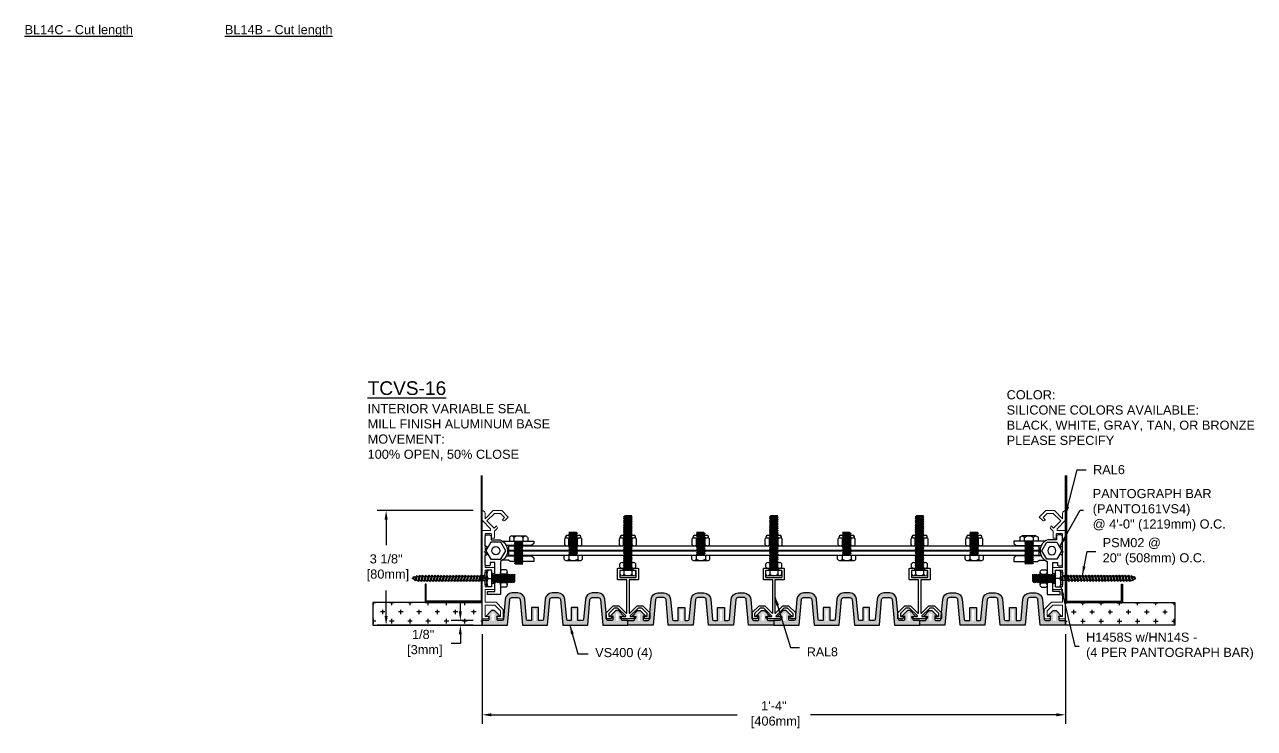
# Model space of a CAD drawing. Header units: inches. Extents: x 0 to 34.5, y -17 to 21.6.
# Drawn here: x 0.78 to 34.51, y -17.03 to 2.27 of the extents above; entities that cross this region are included whole.
import ezdxf

# ---------------------------------------------------------------- set-up
doc = ezdxf.new("R2010")
doc.units = ezdxf.units.IN
doc.header["$MEASUREMENT"] = 0
for name, color, linetype in [('Anchors', 4, 'Continuous'), ('Conditions', 1, 'Continuous'), ('Dimensions', 3, 'Continuous'), ('Fillers', 2, 'Continuous'), ('Metals', 7, 'Continuous'), ('Text', 2, 'Continuous')]:
    doc.layers.add(name, color=color, linetype=linetype)
doc.styles.add('Arial', font='arial.ttf')
doc.dimstyles.new('Arial', dxfattribs={"dimtxt": 0.25, "dimasz": 0.25, "dimexe": 0.25, "dimexo": 0.25, "dimgap": 0.25, "dimtad": 0, "dimtih": 1, "dimtoh": 1, "dimdec": 4, "dimzin": 0, "dimdsep": 46, "dimlunit": 4, "dimtxsty": 'Arial', "dimcen": 0.25, "dimadec": 0, "dimazin": 0, "dimtfac": 1, "dimtdec": 4, "dimtofl": 0, "dimtmove": 0, "dimatfit": 3, "dimfxl": 0, "dimfrac": 2, "dimtolj": 1, "dimtzin": 0, "dimarcsym": 0})

# ---------------------------------------------------------------- blocks, each defined once
blk = doc.blocks.new('*D0')
at = {"layer": 'Defpoints', "color": 0}
for p in [(13.334, -14.199), (29.334, -14.199), (29.334, -16.657)]:
    blk.add_point(p, dxfattribs=at)
at = {"layer": 'Dimensions', "color": 0, "lineweight": -2}
for p, q in [((13.334, -14.449), (13.334, -16.907)), ((29.334, -14.449), (29.334, -16.907)), ((13.584, -16.657), (20.331, -16.657)), ((29.084, -16.657), (22.337, -16.657))]:
    blk.add_line(p, q, dxfattribs=at)
at = {"layer": 'Dimensions', "color": 0}
for points in [[(13.584, -16.615), (13.584, -16.699), (13.334, -16.657)], [(29.084, -16.615), (29.084, -16.699), (29.334, -16.657)]]:
    blk.add_solid(points, dxfattribs=at)
at = {"layer": 'Dimensions', "color": 0, "insert": (21.334, -16.657), "char_height": 0.25, "attachment_point": 5, "style": 'Arial'}
blk.add_mtext('\\A1;1\'-4"\\P [406mm]', dxfattribs=at)
blk = doc.blocks.new('*D1')
at = {"layer": 'Defpoints', "color": 0}
for p in [(12.736, -14.074), (13.334, -14.074), (13.334, -14.199)]:
    blk.add_point(p, dxfattribs=at)
at = {"layer": 'Dimensions', "color": 0, "lineweight": -2}
for p, q in [((12.736, -13.824), (12.736, -13.574)), ((13.084, -14.074), (12.486, -14.074)), ((13.084, -14.199), (12.486, -14.199)), ((12.736, -14.449), (12.736, -14.699)), ((12.736, -14.699), (12.486, -14.699))]:
    blk.add_line(p, q, dxfattribs=at)
at = {"layer": 'Dimensions', "color": 0}
for points in [[(12.694, -13.824), (12.777, -13.824), (12.736, -14.074)], [(12.694, -14.449), (12.777, -14.449), (12.736, -14.199)]]:
    blk.add_solid(points, dxfattribs=at)
at = {"layer": 'Dimensions', "color": 0, "insert": (11.714, -14.699), "char_height": 0.25, "attachment_point": 5, "style": 'Arial'}
blk.add_mtext('\\A1;1/8"\\P [3mm]', dxfattribs=at)
blk = doc.blocks.new('*D2')
at = {"layer": 'Defpoints', "color": 0}
for p in [(10.701, -11.057), (13.334, -11.057), (13.334, -14.199)]:
    blk.add_point(p, dxfattribs=at)
at = {"layer": 'Dimensions', "color": 0, "lineweight": -2}
for p, q in [((13.084, -11.057), (10.451, -11.057)), ((10.701, -11.307), (10.701, -12.007)), ((10.701, -13.949), (10.701, -13.249)), ((13.084, -14.199), (10.451, -14.199))]:
    blk.add_line(p, q, dxfattribs=at)
at = {"layer": 'Dimensions', "color": 0}
for points in [[(10.659, -11.307), (10.743, -11.307), (10.701, -11.057)], [(10.659, -13.949), (10.743, -13.949), (10.701, -14.199)]]:
    blk.add_solid(points, dxfattribs=at)
at = {"layer": 'Dimensions', "color": 0, "insert": (10.701, -12.628), "char_height": 0.25, "attachment_point": 5, "style": 'Arial'}
blk.add_mtext('\\A1;3 1/8"\\P [80mm]', dxfattribs=at)
blk = doc.blocks.new('VS400')
h = blk.add_hatch(color=256)
h.paths.add_polyline_path([(3.106, 0), (3.791, 0), (3.854, 0.7, -0.388879), (3.916, 0.757), (4.084, 0.757, -0.388879), (4.146, 0.7), (4.209, 0), (4.894, 0), (4.957, 0.7, -0.388879), (5.018, 0.757), (5.182, 0.757, -0.388879), (5.244, 0.7), (5.306, 0), (6, 0), (6, 0.125), (5.849, 0.125, -0.414214), (5.818, 0.156), (5.818, 0.25), (5.898, 0.235), (5.74, 0.4), (5.665, 0.4), (5.508, 0.245), (5.588, 0.26), (5.588, 0.156, -0.414214), (5.557, 0.125), (5.449, 0.125, -0.388344), (5.418, 0.153), (5.368, 0.712, 0.388036), (5.182, 0.882), (5.018, 0.882, 0.388036), (4.832, 0.712), (4.782, 0.153, -0.388344), (4.751, 0.125), (4.623, 0.125), (4.623, 0.487), (4.439, 0.487), (4.439, 0.125), (4.351, 0.125, -0.388344), (4.321, 0.153), (4.271, 0.712, 0.388036), (4.084, 0.882), (3.916, 0.882, 0.388036), (3.729, 0.712), (3.679, 0.153, -0.388344), (3.648, 0.125), (3.541, 0.125), (3.541, 0.487), (3.357, 0.487), (3.357, 0.125), (3.249, 0.125, -0.388344), (3.218, 0.153), (3.168, 0.712, 0.388036), (2.982, 0.882), (2.818, 0.882, 0.388036), (2.632, 0.712), (2.582, 0.153, -0.388344), (2.551, 0.125), (2.443, 0.125, -0.414214), (2.412, 0.156), (2.412, 0.26), (2.492, 0.245), (2.335, 0.4), (2.26, 0.4), (2.102, 0.235), (2.182, 0.25), (2.182, 0.156, -0.414214), (2.151, 0.125), (2, 0.125), (2, 0), (2.694, 0), (2.756, 0.7, -0.388879), (2.818, 0.757), (2.982, 0.757, -0.388879), (3.043, 0.7)])
h.paths.add_polyline_path([(3.479, 0.125), (3.419, 0.125), (3.419, 0.425), (3.479, 0.425)], flags=17)
h.paths.add_polyline_path([(4.501, 0.125), (4.501, 0.425), (4.561, 0.425), (4.561, 0.125)], flags=17)
h.paths.add_polyline_path([(2.332, 0.125), (2.262, 0.125), (2.262, 0.325), (2.332, 0.325)], flags=17)
h.paths.add_polyline_path([(5.668, 0.125), (5.668, 0.325), (5.738, 0.325), (5.738, 0.125)], flags=17)
blk.add_lwpolyline([(4.751, 0.125), (4.623, 0.125), (4.623, 0.487), (4.439, 0.487), (4.439, 0.125), (4.351, 0.125, -0.388344), (4.321, 0.153), (4.271, 0.711, 0.388652), (4.084, 0.882), (3.916, 0.882, 0.388652), (3.729, 0.711), (3.679, 0.153, -0.388344), (3.648, 0.125), (3.541, 0.125), (3.541, 0.487), (3.357, 0.487), (3.357, 0.125), (3.249, 0.125, -0.388344), (3.218, 0.153), (3.168, 0.711, 0.388652), (2.982, 0.882), (2.818, 0.882, 0.388652), (2.632, 0.711), (2.582, 0.153, -0.388344), (2.551, 0.125), (2.443, 0.125, -0.414214), (2.412, 0.156), (2.412, 0.26), (2.492, 0.245), (2.335, 0.4), (2.26, 0.4), (2.102, 0.235), (2.182, 0.25), (2.182, 0.156, -0.414214), (2.151, 0.125), (2, 0.125), (2, 0), (2.694, 0), (2.756, 0.7, -0.388879), (2.818, 0.757), (2.982, 0.757, -0.388879), (3.043, 0.7), (3.106, 0), (3.791, 0), (3.854, 0.7, -0.388879), (3.916, 0.757), (4.084, 0.757, -0.388879), (4.146, 0.7), (4.209, 0), (4.894, 0), (4.957, 0.7, -0.388879), (5.018, 0.757), (5.182, 0.757, -0.388879), (5.244, 0.7), (5.306, 0), (6, 0), (6, 0.125), (5.849, 0.125, -0.414214), (5.818, 0.156), (5.818, 0.25), (5.898, 0.235), (5.74, 0.4), (5.665, 0.4), (5.508, 0.245), (5.588, 0.26), (5.588, 0.156, -0.414214), (5.557, 0.125), (5.449, 0.125, -0.388344), (5.418, 0.153), (5.368, 0.711, 0.388652), (5.182, 0.882), (5.018, 0.882, 0.388652), (4.832, 0.711), (4.782, 0.153, -0.388344)], format="xyb", close=True)
blk = doc.blocks.new('ral8')
blk.add_lwpolyline([(0.635, 1.075, 0.414214), (0.625, 1.065), (0.625, 0.169, 0.664105), (0.642, 0.162), (0.846, 0.361, -0.195981), (0.853, 0.364), (0.993, 0.364, -0.198237), (1, 0.361), (1.187, 0.175, -0.199587), (1.19, 0.168), (1.19, 0.01, -0.414214), (1.18, 0), (1.074, 0, -0.339454), (1.045, 0.023), (1.036, 0.053, -0.493145), (1.046, 0.066), (1.114, 0.066, 0.414214), (1.124, 0.076), (1.124, 0.14, 0.199587), (1.121, 0.147), (0.973, 0.295, 0.198237), (0.966, 0.298), (0.88, 0.298, 0.195981), (0.873, 0.295), (0.656, 0.083, 0.672268), (0.663, 0.066), (0.802, 0.066, -0.493145), (0.812, 0.053), (0.803, 0.023, -0.339454), (0.774, 0), (0.416, 0, -0.339454), (0.387, 0.023), (0.378, 0.053, -0.493145), (0.388, 0.066), (0.527, 0.066, 0.672268), (0.534, 0.083), (0.317, 0.295, 0.195981), (0.31, 0.298), (0.224, 0.298, 0.198237), (0.217, 0.295), (0.069, 0.147, 0.199587), (0.066, 0.14), (0.066, 0.076, 0.414214), (0.076, 0.066), (0.144, 0.066, -0.493145), (0.154, 0.053), (0.145, 0.023, -0.339454), (0.116, 0), (0.01, 0, -0.414214), (0, 0.01), (0, 0.168, -0.199587), (0.003, 0.175), (0.19, 0.361, -0.198237), (0.197, 0.364), (0.337, 0.364, -0.195981), (0.344, 0.361), (0.548, 0.162, 0.664105), (0.565, 0.169), (0.565, 1.065, 0.414214), (0.555, 1.075), (0.318, 1.075, -0.414214), (0.308, 1.085), (0.308, 1.379, -0.414214), (0.318, 1.389), (0.445, 1.389, -0.414214), (0.455, 1.379), (0.455, 1.339, -0.414214), (0.445, 1.329), (0.38, 1.329, 0.414214), (0.37, 1.319), (0.37, 1.149, 0.414214), (0.38, 1.139), (0.81, 1.139, 0.414214), (0.82, 1.149), (0.82, 1.319, 0.414214), (0.81, 1.329), (0.745, 1.329, -0.414214), (0.735, 1.339), (0.735, 1.379, -0.414214), (0.745, 1.389), (0.872, 1.389, -0.414214), (0.882, 1.379), (0.882, 1.085, -0.414214), (0.872, 1.075)], format="xyb", close=True)
blk = doc.blocks.new('H14112')
for p, q in [((-0.217, 0.104), (-0.217, 0)), ((-0.155, 0.144), (0.155, 0.144)), ((-0.119, 0), (-0.085, -0.02)), ((-0.109, 0), (-0.109, 0.104)), ((-0.085, -0.02), (0.048, 0)), ((0.094, 0), (0.085, -0.005)), ((0.109, 0), (0.109, 0.104)), ((0.217, 0.104), (0.217, 0)), ((-0.217, 0), (0.217, 0)), ((-0.119, -0.05), (0.119, -0.025)), ((-0.119, -0.05), (-0.085, -0.03)), ((-0.119, -0.05), (-0.085, -0.07)), ((-0.119, -0.1), (0.119, -0.075)), ((-0.119, -0.1), (-0.085, -0.08)), ((-0.119, -0.1), (-0.085, -0.12)), ((-0.119, -0.15), (0.119, -0.125)), ((-0.119, -0.15), (-0.085, -0.13)), ((-0.119, -0.15), (-0.085, -0.17)), ((-0.119, -0.2), (0.119, -0.175)), ((-0.119, -0.2), (-0.085, -0.18)), ((-0.119, -0.2), (-0.085, -0.22)), ((-0.119, -0.25), (0.119, -0.225)), ((-0.119, -0.25), (-0.085, -0.23)), ((-0.119, -0.25), (-0.085, -0.27)), ((-0.119, -0.3), (0.119, -0.275)), ((-0.119, -0.3), (-0.085, -0.28)), ((-0.119, -0.3), (-0.085, -0.32)), ((-0.119, -0.35), (0.119, -0.325)), ((-0.119, -0.35), (-0.085, -0.33)), ((-0.085, -0.03), (0.085, -0.005)), ((-0.085, -0.02), (-0.085, -0.03)), ((-0.085, -0.07), (0.085, -0.045)), ((-0.085, -0.08), (0.085, -0.055)), ((-0.085, -0.07), (-0.085, -0.08)), ((-0.085, -0.12), (0.085, -0.095)), ((-0.085, -0.13), (0.085, -0.105)), ((-0.085, -0.12), (-0.085, -0.13)), ((-0.085, -0.17), (0.085, -0.145)), ((-0.085, -0.18), (0.085, -0.155)), ((-0.085, -0.17), (-0.085, -0.18)), ((-0.085, -0.22), (0.085, -0.195)), ((-0.085, -0.23), (0.085, -0.205)), ((-0.085, -0.22), (-0.085, -0.23)), ((-0.085, -0.27), (0.085, -0.245)), ((-0.085, -0.28), (0.085, -0.255)), ((-0.085, -0.27), (-0.085, -0.28)), ((-0.085, -0.32), (0.085, -0.295)), ((-0.085, -0.33), (0.085, -0.305)), ((-0.085, -0.32), (-0.085, -0.33)), ((0.119, -0.025), (0.085, -0.005)), ((0.119, -0.025), (0.085, -0.045)), ((0.085, -0.045), (0.085, -0.055)), ((0.119, -0.075), (0.085, -0.055)), ((0.119, -0.075), (0.085, -0.095)), ((0.085, -0.095), (0.085, -0.105)), ((0.119, -0.125), (0.085, -0.105)), ((0.119, -0.125), (0.085, -0.145)), ((0.085, -0.145), (0.085, -0.155)), ((0.119, -0.175), (0.085, -0.155)), ((0.119, -0.175), (0.085, -0.195)), ((0.085, -0.195), (0.085, -0.205)), ((0.119, -0.225), (0.085, -0.205)), ((0.119, -0.225), (0.085, -0.245)), ((0.085, -0.245), (0.085, -0.255)), ((0.119, -0.275), (0.085, -0.255)), ((0.119, -0.275), (0.085, -0.295)), ((0.085, -0.295), (0.085, -0.305)), ((0.119, -0.325), (0.085, -0.305)), ((0.119, -0.325), (0.085, -0.345)), ((-0.119, -0.35), (-0.085, -0.37)), ((-0.119, -0.4), (0.119, -0.375)), ((-0.119, -0.4), (-0.085, -0.38)), ((-0.119, -0.4), (-0.085, -0.42)), ((-0.119, -0.45), (0.119, -0.425)), ((-0.119, -0.45), (-0.085, -0.43)), ((-0.119, -0.45), (-0.085, -0.47)), ((-0.119, -0.5), (0.119, -0.475)), ((-0.119, -0.5), (-0.085, -0.48)), ((-0.119, -0.5), (-0.085, -0.52)), ((-0.119, -0.55), (0.119, -0.525)), ((-0.119, -0.55), (-0.085, -0.53)), ((-0.119, -0.55), (-0.085, -0.57)), ((-0.119, -0.6), (0.119, -0.575)), ((-0.119, -0.6), (-0.085, -0.58)), ((-0.119, -0.6), (-0.085, -0.62)), ((-0.119, -0.65), (0.119, -0.625)), ((-0.119, -0.65), (-0.085, -0.63)), ((-0.119, -0.65), (-0.085, -0.67)), ((-0.085, -0.37), (0.085, -0.345)), ((-0.085, -0.38), (0.085, -0.355)), ((-0.085, -0.37), (-0.085, -0.38)), ((-0.085, -0.42), (0.085, -0.395)), ((-0.085, -0.43), (0.085, -0.405)), ((-0.085, -0.42), (-0.085, -0.43)), ((-0.085, -0.47), (0.085, -0.445)), ((-0.085, -0.48), (0.085, -0.455)), ((-0.085, -0.47), (-0.085, -0.48)), ((-0.085, -0.52), (0.085, -0.495)), ((-0.085, -0.53), (0.085, -0.505)), ((-0.085, -0.52), (-0.085, -0.53)), ((-0.085, -0.57), (0.085, -0.545)), ((-0.085, -0.58), (0.085, -0.555)), ((-0.085, -0.57), (-0.085, -0.58)), ((-0.085, -0.62), (0.085, -0.595)), ((-0.085, -0.63), (0.085, -0.605)), ((-0.085, -0.62), (-0.085, -0.63)), ((-0.085, -0.67), (0.085, -0.645)), ((-0.085, -0.68), (0.085, -0.655)), ((-0.085, -0.67), (-0.085, -0.68)), ((0.085, -0.345), (0.085, -0.355)), ((0.119, -0.375), (0.085, -0.355)), ((0.119, -0.375), (0.085, -0.395)), ((0.085, -0.395), (0.085, -0.405)), ((0.119, -0.425), (0.085, -0.405)), ((0.119, -0.425), (0.085, -0.445)), ((0.085, -0.445), (0.085, -0.455)), ((0.119, -0.475), (0.085, -0.455)), ((0.119, -0.475), (0.085, -0.495)), ((0.085, -0.495), (0.085, -0.505)), ((0.119, -0.525), (0.085, -0.505)), ((0.119, -0.525), (0.085, -0.545)), ((0.085, -0.545), (0.085, -0.555)), ((0.119, -0.575), (0.085, -0.555)), ((0.119, -0.575), (0.085, -0.595)), ((0.085, -0.595), (0.085, -0.605)), ((0.119, -0.625), (0.085, -0.605)), ((0.119, -0.625), (0.085, -0.645)), ((0.085, -0.645), (0.085, -0.655)), ((0.119, -0.675), (0.085, -0.655)), ((-0.119, -0.7), (0.119, -0.675)), ((-0.119, -0.7), (-0.085, -0.68)), ((-0.119, -0.7), (-0.085, -0.72)), ((-0.119, -0.75), (0.119, -0.725)), ((-0.119, -0.75), (-0.085, -0.73)), ((-0.119, -0.75), (-0.085, -0.77)), ((-0.119, -0.8), (0.119, -0.775)), ((-0.119, -0.8), (-0.085, -0.78)), ((-0.119, -0.8), (-0.085, -0.82)), ((-0.119, -0.85), (0.119, -0.825)), ((-0.119, -0.85), (-0.085, -0.83)), ((-0.119, -0.85), (-0.085, -0.87)), ((-0.119, -0.9), (0.119, -0.875)), ((-0.119, -0.9), (-0.085, -0.88)), ((-0.119, -0.9), (-0.085, -0.92)), ((-0.119, -0.95), (0.119, -0.925)), ((-0.119, -0.95), (-0.085, -0.93)), ((-0.119, -0.95), (-0.085, -0.97)), ((-0.119, -1), (0.119, -0.975)), ((-0.119, -1), (-0.085, -0.98)), ((-0.119, -1), (-0.085, -1.02)), ((-0.085, -0.72), (0.085, -0.695)), ((-0.085, -0.73), (0.085, -0.705)), ((-0.085, -0.72), (-0.085, -0.73)), ((-0.085, -0.77), (0.085, -0.745)), ((-0.085, -0.78), (0.085, -0.755)), ((-0.085, -0.77), (-0.085, -0.78)), ((-0.085, -0.82), (0.085, -0.795)), ((-0.085, -0.83), (0.085, -0.805)), ((-0.085, -0.82), (-0.085, -0.83)), ((-0.085, -0.87), (0.085, -0.845)), ((-0.085, -0.88), (0.085, -0.855)), ((-0.085, -0.87), (-0.085, -0.88)), ((-0.085, -0.92), (0.085, -0.895)), ((-0.085, -0.93), (0.085, -0.905)), ((-0.085, -0.92), (-0.085, -0.93)), ((-0.085, -0.97), (0.085, -0.945)), ((-0.085, -0.98), (0.085, -0.955)), ((-0.085, -0.97), (-0.085, -0.98)), ((-0.085, -1.02), (0.085, -0.995)), ((-0.085, -1.03), (0.085, -1.005)), ((0.119, -0.675), (0.085, -0.695)), ((0.085, -0.695), (0.085, -0.705)), ((0.119, -0.725), (0.085, -0.705)), ((0.119, -0.725), (0.085, -0.745)), ((0.085, -0.745), (0.085, -0.755)), ((0.119, -0.775), (0.085, -0.755)), ((0.119, -0.775), (0.085, -0.795)), ((0.085, -0.795), (0.085, -0.805)), ((0.119, -0.825), (0.085, -0.805)), ((0.119, -0.825), (0.085, -0.845)), ((0.085, -0.845), (0.085, -0.855)), ((0.119, -0.875), (0.085, -0.855)), ((0.119, -0.875), (0.085, -0.895)), ((0.085, -0.895), (0.085, -0.905)), ((0.119, -0.925), (0.085, -0.905)), ((0.119, -0.925), (0.085, -0.945)), ((0.085, -0.945), (0.085, -0.955)), ((0.119, -0.975), (0.085, -0.955)), ((0.119, -0.975), (0.085, -0.995)), ((0.085, -0.995), (0.085, -1.005)), ((0.119, -1.025), (0.085, -1.005)), ((-0.119, -1.05), (0.119, -1.025)), ((-0.119, -1.05), (-0.085, -1.03)), ((-0.119, -1.05), (-0.085, -1.07)), ((-0.119, -1.1), (0.119, -1.075)), ((-0.119, -1.1), (-0.085, -1.08)), ((-0.119, -1.1), (-0.085, -1.12)), ((-0.119, -1.15), (0.119, -1.125)), ((-0.119, -1.15), (-0.085, -1.13)), ((-0.119, -1.15), (-0.085, -1.17)), ((-0.119, -1.2), (0.119, -1.175)), ((-0.119, -1.2), (-0.085, -1.18)), ((-0.119, -1.2), (-0.085, -1.22)), ((-0.119, -1.25), (0.119, -1.225)), ((-0.119, -1.25), (-0.085, -1.23)), ((-0.119, -1.25), (-0.085, -1.27)), ((-0.119, -1.3), (0.119, -1.275)), ((-0.119, -1.3), (-0.085, -1.28)), ((-0.119, -1.3), (-0.085, -1.32)), ((-0.119, -1.35), (0.119, -1.325)), ((-0.119, -1.35), (-0.085, -1.33)), ((-0.085, -1.02), (-0.085, -1.03)), ((-0.085, -1.07), (0.085, -1.045)), ((-0.085, -1.08), (0.085, -1.055)), ((-0.085, -1.07), (-0.085, -1.08)), ((-0.085, -1.12), (0.085, -1.095)), ((-0.085, -1.13), (0.085, -1.105)), ((-0.085, -1.12), (-0.085, -1.13)), ((-0.085, -1.17), (0.085, -1.145)), ((-0.085, -1.18), (0.085, -1.155)), ((-0.085, -1.17), (-0.085, -1.18)), ((-0.085, -1.22), (0.085, -1.195)), ((-0.085, -1.23), (0.085, -1.205)), ((-0.085, -1.22), (-0.085, -1.23)), ((-0.085, -1.27), (0.085, -1.245)), ((-0.085, -1.28), (0.085, -1.255)), ((-0.085, -1.27), (-0.085, -1.28)), ((-0.085, -1.32), (0.085, -1.295)), ((-0.085, -1.33), (0.085, -1.305)), ((-0.085, -1.32), (-0.085, -1.33)), ((-0.085, -1.37), (0.085, -1.345)), ((0.119, -1.025), (0.085, -1.045)), ((0.085, -1.045), (0.085, -1.055)), ((0.119, -1.075), (0.085, -1.055)), ((0.119, -1.075), (0.085, -1.095)), ((0.085, -1.095), (0.085, -1.105)), ((0.119, -1.125), (0.085, -1.105)), ((0.119, -1.125), (0.085, -1.145)), ((0.085, -1.145), (0.085, -1.155)), ((0.119, -1.175), (0.085, -1.155)), ((0.119, -1.175), (0.085, -1.195)), ((0.085, -1.195), (0.085, -1.205)), ((0.119, -1.225), (0.085, -1.205)), ((0.119, -1.225), (0.085, -1.245)), ((0.085, -1.245), (0.085, -1.255)), ((0.119, -1.275), (0.085, -1.255)), ((0.119, -1.275), (0.085, -1.295)), ((0.085, -1.295), (0.085, -1.305)), ((0.119, -1.325), (0.085, -1.305)), ((0.119, -1.325), (0.085, -1.345)), ((0.085, -1.345), (0.085, -1.355)), ((-0.119, -1.35), (-0.085, -1.37)), ((-0.119, -1.4), (0.119, -1.375)), ((-0.119, -1.4), (-0.085, -1.38)), ((-0.119, -1.4), (-0.085, -1.42)), ((-0.119, -1.45), (0.119, -1.425)), ((-0.119, -1.45), (-0.085, -1.43)), ((-0.119, -1.45), (-0.085, -1.47)), ((-0.11, -1.5), (0.119, -1.475)), ((-0.11, -1.5), (-0.085, -1.48)), ((-0.11, -1.5), (0.048, -1.5)), ((-0.085, -1.38), (0.085, -1.355)), ((-0.085, -1.37), (-0.085, -1.38)), ((-0.085, -1.42), (0.085, -1.395)), ((-0.085, -1.43), (0.085, -1.405)), ((-0.085, -1.42), (-0.085, -1.43)), ((-0.085, -1.47), (0.085, -1.445)), ((-0.085, -1.48), (0.085, -1.455)), ((-0.085, -1.47), (-0.085, -1.48)), ((0.048, -1.5), (0.085, -1.495)), ((0.119, -1.375), (0.085, -1.355)), ((0.119, -1.375), (0.085, -1.395)), ((0.085, -1.395), (0.085, -1.405)), ((0.119, -1.425), (0.085, -1.405)), ((0.119, -1.425), (0.085, -1.445)), ((0.085, -1.445), (0.085, -1.455)), ((0.119, -1.475), (0.085, -1.455)), ((0.119, -1.475), (0.085, -1.495))]:
    blk.add_line(p, q)
for centre, radius, start, end in [((-0.163, 0.087), 0.057, 17.3212, 162.6788), ((0, -0.024), 0.168, 49.6113, 130.3887), ((0.163, 0.087), 0.057, 17.3212, 162.6788)]:
    blk.add_arc(centre, radius, start, end)
blk = doc.blocks.new('HLN14S')
for p, q in [((-0.234, 0.03), (-0.234, 0.192)), ((-0.21, 0.213), (-0.21, 0.25)), ((-0.176, 0.222), (0.176, 0.222)), ((-0.176, 0), (0.176, 0)), ((-0.168, 0.292), (0.168, 0.292)), ((-0.117, 0.03), (-0.117, 0.192)), ((0.117, 0.03), (0.117, 0.192)), ((0.21, 0.213), (0.21, 0.25)), ((0.234, 0.03), (0.234, 0.192))]:
    blk.add_line(p, q)
for centre, radius, start, end in [((-0.176, 0.149), 0.0723, 35.7751, 144.2249), ((-0.176, 0.072), 0.0723, 215.7751, 324.2249), ((-0.168, 0.25), 0.0418, 90, 180), ((0, -0.022), 0.244, 61.2813, 118.7187), ((0, 0.244), 0.244, 241.2813, 298.7187), ((0.176, 0.149), 0.0723, 35.7751, 144.2249), ((0.176, 0.072), 0.0723, 215.7751, 324.2249), ((0.168, 0.25), 0.0418, 0, 90)]:
    blk.add_arc(centre, radius, start, end)
blk = doc.blocks.new('HJN14')
for p, q in [((-0.155, 0), (0.155, 0)), ((-0.218, -0.124), (-0.218, -0.032)), ((-0.155, -0.156), (0.155, -0.156)), ((-0.093, -0.124), (-0.093, -0.032)), ((0.093, -0.124), (0.093, -0.032)), ((0.218, -0.124), (0.218, -0.032))]:
    blk.add_line(p, q)
for centre, radius, start, end in [((-0.155, -0.077), 0.077, 35.7751, 144.2249), ((0, -0.15), 0.15, 51.8343, 128.1657), ((0.155, -0.077), 0.077, 35.7751, 144.2249), ((-0.155, -0.079), 0.077, 215.7751, 324.2249), ((0, -0.007), 0.15, 231.8343, 308.1657), ((0.155, -0.079), 0.077, 215.7751, 324.2249)]:
    blk.add_arc(centre, radius, start, end)
blk = doc.blocks.new('H1458S')
for p, q in [((-0.25, 0.104), (-0.25, 0)), ((-0.25, 0), (0.25, 0)), ((-0.188, 0.144), (0.187, 0.144)), ((-0.125, 0), (-0.125, 0.104)), ((-0.119, 0), (-0.085, -0.02)), ((-0.085, -0.02), (0.048, 0)), ((0.125, 0), (0.125, 0.104)), ((0.25, 0.104), (0.25, 0)), ((-0.119, -0.05), (0.119, -0.025)), ((-0.119, -0.05), (-0.085, -0.03)), ((-0.119, -0.05), (-0.085, -0.07)), ((-0.119, -0.1), (0.119, -0.075)), ((-0.119, -0.1), (-0.085, -0.08)), ((-0.119, -0.1), (-0.085, -0.12)), ((-0.119, -0.15), (0.119, -0.125)), ((-0.119, -0.15), (-0.085, -0.13)), ((-0.119, -0.15), (-0.085, -0.17)), ((-0.119, -0.2), (0.119, -0.175)), ((-0.119, -0.2), (-0.085, -0.18)), ((-0.119, -0.2), (-0.085, -0.22)), ((-0.119, -0.25), (0.119, -0.225)), ((-0.119, -0.25), (-0.085, -0.23)), ((-0.119, -0.25), (-0.085, -0.27)), ((-0.119, -0.3), (0.119, -0.275)), ((-0.119, -0.3), (-0.085, -0.28)), ((-0.119, -0.3), (-0.085, -0.32)), ((-0.119, -0.35), (0.119, -0.325)), ((-0.119, -0.35), (-0.085, -0.33)), ((-0.085, -0.03), (0.085, -0.005)), ((-0.085, -0.02), (-0.085, -0.03)), ((-0.085, -0.07), (0.085, -0.045)), ((-0.085, -0.08), (0.085, -0.055)), ((-0.085, -0.07), (-0.085, -0.08)), ((-0.085, -0.12), (0.085, -0.095)), ((-0.085, -0.13), (0.085, -0.105)), ((-0.085, -0.12), (-0.085, -0.13)), ((-0.085, -0.17), (0.085, -0.145)), ((-0.085, -0.18), (0.085, -0.155)), ((-0.085, -0.17), (-0.085, -0.18)), ((-0.085, -0.22), (0.085, -0.195)), ((-0.085, -0.23), (0.085, -0.205)), ((-0.085, -0.22), (-0.085, -0.23)), ((-0.085, -0.27), (0.085, -0.245)), ((-0.085, -0.28), (0.085, -0.255)), ((-0.085, -0.27), (-0.085, -0.28)), ((-0.085, -0.32), (0.085, -0.295)), ((-0.085, -0.33), (0.085, -0.305)), ((-0.085, -0.32), (-0.085, -0.33)), ((0.094, 0), (0.085, -0.005)), ((0.119, -0.025), (0.085, -0.005)), ((0.119, -0.025), (0.085, -0.045)), ((0.085, -0.045), (0.085, -0.055)), ((0.119, -0.075), (0.085, -0.055)), ((0.119, -0.075), (0.085, -0.095)), ((0.085, -0.095), (0.085, -0.105)), ((0.119, -0.125), (0.085, -0.105)), ((0.119, -0.125), (0.085, -0.145)), ((0.085, -0.145), (0.085, -0.155)), ((0.119, -0.175), (0.085, -0.155)), ((0.119, -0.175), (0.085, -0.195)), ((0.085, -0.195), (0.085, -0.205)), ((0.119, -0.225), (0.085, -0.205)), ((0.119, -0.225), (0.085, -0.245)), ((0.085, -0.245), (0.085, -0.255)), ((0.119, -0.275), (0.085, -0.255)), ((0.119, -0.275), (0.085, -0.295)), ((0.085, -0.295), (0.085, -0.305)), ((0.119, -0.325), (0.085, -0.305)), ((0.119, -0.325), (0.085, -0.345)), ((-0.119, -0.35), (-0.085, -0.37)), ((-0.119, -0.4), (0.119, -0.375)), ((-0.119, -0.4), (-0.085, -0.38)), ((-0.119, -0.4), (-0.085, -0.42)), ((-0.119, -0.45), (0.119, -0.425)), ((-0.119, -0.45), (-0.085, -0.43)), ((-0.119, -0.45), (-0.085, -0.47)), ((-0.119, -0.5), (0.119, -0.475)), ((-0.119, -0.5), (-0.085, -0.48)), ((-0.119, -0.5), (-0.085, -0.52)), ((-0.119, -0.55), (0.119, -0.525)), ((-0.119, -0.55), (-0.085, -0.53)), ((-0.119, -0.55), (-0.085, -0.57)), ((-0.119, -0.6), (0.119, -0.575)), ((-0.119, -0.6), (-0.085, -0.58)), ((-0.119, -0.6), (-0.085, -0.62)), ((-0.085, -0.37), (0.085, -0.345)), ((-0.085, -0.38), (0.085, -0.355)), ((-0.085, -0.37), (-0.085, -0.38)), ((-0.085, -0.42), (0.085, -0.395)), ((-0.085, -0.43), (0.085, -0.405)), ((-0.085, -0.42), (-0.085, -0.43)), ((-0.085, -0.47), (0.085, -0.445)), ((-0.085, -0.48), (0.085, -0.455)), ((-0.085, -0.47), (-0.085, -0.48)), ((-0.085, -0.52), (0.085, -0.495)), ((-0.085, -0.53), (0.085, -0.505)), ((-0.085, -0.52), (-0.085, -0.53)), ((-0.085, -0.57), (0.085, -0.545)), ((-0.085, -0.58), (0.085, -0.555)), ((-0.085, -0.57), (-0.085, -0.58)), ((-0.085, -0.62), (0.085, -0.595)), ((-0.085, -0.62), (-0.085, -0.625)), ((-0.085, -0.625), (0.119, -0.625)), ((-0.048, -0.625), (0.085, -0.605)), ((0.085, -0.345), (0.085, -0.355)), ((0.119, -0.375), (0.085, -0.355)), ((0.119, -0.375), (0.085, -0.395)), ((0.085, -0.395), (0.085, -0.405)), ((0.119, -0.425), (0.085, -0.405)), ((0.119, -0.425), (0.085, -0.445)), ((0.085, -0.445), (0.085, -0.455)), ((0.119, -0.475), (0.085, -0.455)), ((0.119, -0.475), (0.085, -0.495)), ((0.085, -0.495), (0.085, -0.505)), ((0.119, -0.525), (0.085, -0.505)), ((0.119, -0.525), (0.085, -0.545)), ((0.085, -0.545), (0.085, -0.555)), ((0.119, -0.575), (0.085, -0.555)), ((0.119, -0.575), (0.085, -0.595)), ((0.085, -0.595), (0.085, -0.605)), ((0.119, -0.625), (0.085, -0.605))]:
    blk.add_line(p, q)
for centre, radius, start, end in [((-0.188, 0.075), 0.0688, 24.7615, 155.2385), ((0, -0.071), 0.215, 54.5107, 125.4893), ((0.187, 0.075), 0.0688, 24.7615, 155.2385)]:
    blk.add_arc(centre, radius, start, end)
blk = doc.blocks.new('HN14S')
for p, q in [((-0.176, 0), (0.176, 0)), ((-0.234, -0.161), (-0.234, -0.03)), ((-0.176, -0.191), (0.176, -0.191)), ((-0.117, -0.161), (-0.117, -0.03)), ((0.117, -0.161), (0.117, -0.03)), ((0.235, -0.161), (0.235, -0.03))]:
    blk.add_line(p, q)
for centre, radius, start, end in [((-0.176, -0.072), 0.0723, 35.7751, 144.2249), ((0, -0.244), 0.244, 61.2813, 118.7187), ((0.176, -0.072), 0.0723, 35.7751, 144.2249), ((-0.176, -0.119), 0.0723, 215.7751, 324.2249), ((0, 0.053), 0.244, 241.2813, 298.7187), ((0.176, -0.119), 0.0723, 215.7751, 324.2249)]:
    blk.add_arc(centre, radius, start, end)
blk = doc.blocks.new('H1458 TURNED')
for p, q in [((2.003, 22.663), (1.859, 22.663)), ((1.859, 22.213), (1.859, 22.663)), ((2.003, 22.213), (2.003, 22.663)), ((1.899, 22.438), (2.003, 22.438)), ((2.003, 22.532), (2.009, 22.523)), ((2.023, 22.353), (2.003, 22.486)), ((2.003, 22.319), (2.023, 22.353)), ((2.028, 22.557), (2.009, 22.523)), ((2.034, 22.353), (2.009, 22.523)), ((2.023, 22.353), (2.034, 22.353)), ((2.028, 22.557), (2.048, 22.523)), ((2.053, 22.319), (2.028, 22.557)), ((2.053, 22.319), (2.034, 22.353)), ((2.073, 22.353), (2.048, 22.523)), ((2.048, 22.523), (2.059, 22.523)), ((2.053, 22.319), (2.073, 22.353)), ((2.078, 22.557), (2.059, 22.523)), ((2.084, 22.353), (2.059, 22.523)), ((2.073, 22.353), (2.084, 22.353)), ((2.078, 22.557), (2.098, 22.523)), ((2.103, 22.319), (2.078, 22.557)), ((2.103, 22.319), (2.084, 22.353)), ((2.123, 22.353), (2.098, 22.523)), ((2.098, 22.523), (2.109, 22.523)), ((2.103, 22.319), (2.123, 22.353)), ((2.128, 22.557), (2.109, 22.523)), ((2.134, 22.353), (2.109, 22.523)), ((2.123, 22.353), (2.134, 22.353)), ((2.128, 22.557), (2.148, 22.523)), ((2.153, 22.319), (2.128, 22.557)), ((2.153, 22.319), (2.134, 22.353)), ((2.173, 22.353), (2.148, 22.523)), ((2.148, 22.523), (2.159, 22.523)), ((2.153, 22.319), (2.173, 22.353)), ((2.178, 22.557), (2.159, 22.523)), ((2.184, 22.353), (2.159, 22.523)), ((2.173, 22.353), (2.184, 22.353)), ((2.178, 22.557), (2.198, 22.523)), ((2.203, 22.319), (2.178, 22.557)), ((2.203, 22.319), (2.184, 22.353)), ((2.223, 22.353), (2.198, 22.523)), ((2.198, 22.523), (2.209, 22.523)), ((2.203, 22.319), (2.223, 22.353)), ((2.228, 22.557), (2.209, 22.523)), ((2.234, 22.353), (2.209, 22.523)), ((2.223, 22.353), (2.234, 22.353)), ((2.228, 22.557), (2.248, 22.523)), ((2.253, 22.319), (2.228, 22.557)), ((2.253, 22.319), (2.234, 22.353)), ((2.273, 22.353), (2.248, 22.523)), ((2.248, 22.523), (2.259, 22.523)), ((2.253, 22.319), (2.273, 22.353)), ((2.278, 22.557), (2.259, 22.523)), ((2.284, 22.353), (2.259, 22.523)), ((2.273, 22.353), (2.284, 22.353)), ((2.278, 22.557), (2.298, 22.523)), ((2.303, 22.319), (2.278, 22.557)), ((2.303, 22.319), (2.284, 22.353)), ((2.298, 22.523), (2.309, 22.523)), ((2.323, 22.353), (2.298, 22.523)), ((2.303, 22.319), (2.323, 22.353)), ((2.328, 22.557), (2.309, 22.523)), ((2.334, 22.353), (2.309, 22.523)), ((2.323, 22.353), (2.334, 22.353)), ((2.328, 22.557), (2.348, 22.523)), ((2.353, 22.319), (2.328, 22.557)), ((2.353, 22.319), (2.334, 22.353)), ((2.373, 22.353), (2.348, 22.523)), ((2.348, 22.523), (2.359, 22.523)), ((2.353, 22.319), (2.373, 22.353)), ((2.378, 22.557), (2.359, 22.523)), ((2.384, 22.353), (2.359, 22.523)), ((2.373, 22.353), (2.384, 22.353)), ((2.378, 22.557), (2.398, 22.523)), ((2.403, 22.319), (2.378, 22.557)), ((2.403, 22.319), (2.384, 22.353)), ((2.423, 22.353), (2.398, 22.523)), ((2.398, 22.523), (2.409, 22.523)), ((2.403, 22.319), (2.423, 22.353)), ((2.428, 22.557), (2.409, 22.523)), ((2.434, 22.353), (2.409, 22.523)), ((2.423, 22.353), (2.434, 22.353)), ((2.428, 22.557), (2.448, 22.523)), ((2.453, 22.319), (2.428, 22.557)), ((2.453, 22.319), (2.434, 22.353)), ((2.473, 22.353), (2.448, 22.523)), ((2.448, 22.523), (2.459, 22.523)), ((2.453, 22.319), (2.473, 22.353)), ((2.478, 22.557), (2.459, 22.523)), ((2.484, 22.353), (2.459, 22.523)), ((2.473, 22.353), (2.484, 22.353)), ((2.478, 22.557), (2.498, 22.523)), ((2.503, 22.319), (2.478, 22.557)), ((2.503, 22.319), (2.484, 22.353)), ((2.523, 22.353), (2.498, 22.523)), ((2.498, 22.523), (2.509, 22.523)), ((2.503, 22.319), (2.523, 22.353)), ((2.528, 22.557), (2.509, 22.523)), ((2.534, 22.353), (2.509, 22.523)), ((2.523, 22.353), (2.534, 22.353)), ((2.528, 22.557), (2.548, 22.523)), ((2.553, 22.319), (2.528, 22.557)), ((2.553, 22.319), (2.534, 22.353)), ((2.573, 22.353), (2.548, 22.523)), ((2.548, 22.523), (2.559, 22.523)), ((2.553, 22.319), (2.573, 22.353)), ((2.578, 22.557), (2.559, 22.523)), ((2.584, 22.353), (2.559, 22.523)), ((2.573, 22.353), (2.584, 22.353)), ((2.578, 22.557), (2.598, 22.523)), ((2.603, 22.319), (2.578, 22.557)), ((2.603, 22.319), (2.584, 22.353)), ((2.598, 22.523), (2.609, 22.523)), ((2.623, 22.353), (2.598, 22.523)), ((2.603, 22.319), (2.623, 22.353)), ((2.628, 22.557), (2.609, 22.523)), ((2.628, 22.389), (2.609, 22.523)), ((2.623, 22.353), (2.628, 22.353)), ((2.628, 22.353), (2.628, 22.557)), ((2.003, 22.213), (1.859, 22.213)), ((2.003, 22.213), (1.899, 22.213))]:
    blk.add_line(p, q)
for centre in [(2.036, 22.551), (2.036, 22.326)]:
    blk.add_arc(centre, 0.177, 140.4539, 219.5461)
blk = doc.blocks.new('BL14B & C + ALL THREAD AND NUT')
for points in [[(3.127, 22.822), (3.058, 22.862), (3.058, 23.122, -0.414214), (3.098, 23.162), (3.178, 23.162, -0.414214), (3.218, 23.122), (3.218, 23.032), (3.46, 23.032, -0.678595), (3.473, 22.437), (3.473, 21.532), (3.123, 21.532), (3.123, 21.612), (3.323, 21.612), (3.323, 22.412), (3.193, 22.412), (3.193, 22.352, -0.414214), (3.153, 22.312), (3.098, 22.312, -0.414214), (3.058, 22.352), (3.058, 22.602), (3.127, 22.641)], [(3.09, 22.759, -0.074148), (3.109, 22.833)], [(3.109, 22.631, -0.074148), (3.09, 22.705)]]:
    blk.add_lwpolyline(points, format="xyb")
blk.add_lwpolyline([(3.211, 22.969), (3.074, 22.732), (3.211, 22.495), (3.485, 22.495), (3.622, 22.732), (3.485, 22.969)], close=True)
for points in [[(3.535, 22.992), (4.388, 22.992), (4.388, 22.932), (4.328, 22.872), (3.636, 22.872)], [(3.636, 22.592), (4.328, 22.592), (4.388, 22.532), (4.388, 22.432), (3.738, 22.432), (3.698, 22.472), (3.535, 22.472)]]:
    blk.add_lwpolyline(points)
blk.add_circle((3.348, 22.732), 0.113)
blk = doc.blocks.new('Ral6')
at = {"lineweight": 5}
blk.add_lwpolyline([(4.189, 4.51, 0.414214), (4.204, 4.525), (4.204, 4.66, 0.414214), (4.189, 4.675), (3.934, 4.675), (3.934, 5.081), (3.914, 5.101), (3.934, 5.121), (3.934, 5.572, -0.414214), (3.965, 5.603), (4.081, 5.603, -0.414214), (4.112, 5.572), (4.112, 5.488, 0.414214), (4.127, 5.473), (4.177, 5.473, 0.414214), (4.192, 5.488), (4.192, 5.672), (4.265, 5.745, 0.339454), (4.27, 5.782), (4.25, 5.817), (4.183, 5.75), (3.986, 5.947), (4.192, 6.153), (4.357, 6.153), (4.471, 6.039), (4.404, 5.971), (4.439, 5.951, 0.339454), (4.477, 5.956), (4.572, 6.051), (4.39, 6.233), (4.159, 6.233), (3.934, 6.009), (3.934, 6.154, 0.416043), (3.854, 6.233), (3.854, 5.966), (4.087, 5.733), (4.087, 5.683), (3.854, 5.683), (3.854, 3.263), (4.002, 3.263, 0.339454), (4.032, 3.286), (4.042, 3.325), (3.934, 3.325), (3.934, 3.638), (4.205, 3.638), (4.355, 3.488), (4.355, 3.325), (4.26, 3.325), (4.271, 3.286, 0.339454), (4.301, 3.263), (4.435, 3.263), (4.435, 3.521), (4.238, 3.718), (3.934, 3.718), (3.934, 4.065), (4.189, 4.065, 0.414214), (4.204, 4.08), (4.204, 4.215, 0.414214), (4.189, 4.23), (4.139, 4.23, 0.414214), (4.124, 4.215), (4.124, 4.145), (3.934, 4.145), (3.934, 4.35), (3.914, 4.37), (3.934, 4.39), (3.934, 4.595), (4.124, 4.595), (4.124, 4.525, 0.414214), (4.139, 4.51)], format="xyb", close=True, dxfattribs=at)
blk = doc.blocks.new('PSMO2')
for p, q in [((-0.177, 0.017), (-0.175, 0.046)), ((-0.162, 0), (0.162, 0)), ((-0.06, -0.069), (-0.06, 0)), ((-0.053, 0.046), (-0.044, 0.028)), ((-0.044, 0.028), (0.044, 0.028)), ((-0.025, 0.046), (-0.023, 0.028)), ((0.025, 0.046), (0.023, 0.028)), ((0.053, 0.046), (0.044, 0.028)), ((0.06, -0.027), (0.06, 0)), ((0.177, 0.017), (0.175, 0.046)), ((-0.086, -0.083), (0.086, -0.042)), ((-0.086, -0.083), (-0.06, -0.069)), ((-0.086, -0.083), (-0.06, -0.098)), ((-0.086, -0.167), (0.086, -0.125)), ((-0.086, -0.167), (-0.06, -0.152)), ((-0.086, -0.167), (-0.06, -0.181)), ((-0.086, -0.25), (0.086, -0.208)), ((-0.086, -0.25), (-0.06, -0.236)), ((-0.086, -0.25), (-0.06, -0.264)), ((-0.086, -0.333), (0.086, -0.292)), ((-0.086, -0.333), (-0.06, -0.319)), ((-0.086, -0.333), (-0.06, -0.348)), ((0.06, -0.027), (-0.06, -0.069)), ((0.06, -0.056), (-0.06, -0.098)), ((-0.06, -0.152), (-0.06, -0.098)), ((0.06, -0.111), (-0.06, -0.152)), ((0.06, -0.139), (-0.06, -0.181)), ((-0.06, -0.236), (-0.06, -0.181)), ((0.06, -0.194), (-0.06, -0.236)), ((0.06, -0.223), (-0.06, -0.264)), ((-0.06, -0.319), (-0.06, -0.264)), ((0.06, -0.277), (-0.06, -0.319)), ((0.06, -0.306), (-0.06, -0.348)), ((0.086, -0.042), (0.06, -0.027)), ((0.086, -0.042), (0.06, -0.056)), ((0.06, -0.111), (0.06, -0.056)), ((0.086, -0.125), (0.06, -0.111)), ((0.086, -0.125), (0.06, -0.139)), ((0.06, -0.194), (0.06, -0.139)), ((0.086, -0.208), (0.06, -0.194)), ((0.086, -0.208), (0.06, -0.223)), ((0.06, -0.277), (0.06, -0.223)), ((0.086, -0.292), (0.06, -0.277)), ((0.086, -0.292), (0.06, -0.306)), ((0.06, -0.361), (0.06, -0.306)), ((-0.086, -0.417), (0.086, -0.375)), ((-0.086, -0.417), (-0.06, -0.402)), ((-0.086, -0.417), (-0.06, -0.431)), ((-0.086, -0.5), (0.086, -0.458)), ((-0.086, -0.5), (-0.06, -0.486)), ((-0.086, -0.5), (-0.06, -0.514)), ((-0.086, -0.583), (0.086, -0.542)), ((-0.086, -0.583), (-0.06, -0.569)), ((-0.086, -0.583), (-0.06, -0.598)), ((-0.086, -0.667), (0.086, -0.625)), ((-0.086, -0.667), (-0.06, -0.652)), ((-0.086, -0.667), (-0.06, -0.681)), ((-0.06, -0.402), (-0.06, -0.348)), ((0.06, -0.361), (-0.06, -0.402)), ((0.06, -0.389), (-0.06, -0.431)), ((-0.06, -0.486), (-0.06, -0.431)), ((0.06, -0.444), (-0.06, -0.486)), ((0.06, -0.473), (-0.06, -0.514)), ((-0.06, -0.569), (-0.06, -0.514)), ((0.06, -0.527), (-0.06, -0.569)), ((0.06, -0.556), (-0.06, -0.598)), ((-0.06, -0.652), (-0.06, -0.598)), ((0.06, -0.611), (-0.06, -0.652)), ((0.06, -0.639), (-0.06, -0.681)), ((0.086, -0.375), (0.06, -0.361)), ((0.086, -0.375), (0.06, -0.389)), ((0.06, -0.444), (0.06, -0.389)), ((0.086, -0.458), (0.06, -0.444)), ((0.086, -0.458), (0.06, -0.473)), ((0.06, -0.527), (0.06, -0.473)), ((0.086, -0.542), (0.06, -0.527)), ((0.086, -0.542), (0.06, -0.556)), ((0.06, -0.611), (0.06, -0.556)), ((0.086, -0.625), (0.06, -0.611)), ((0.086, -0.625), (0.06, -0.639)), ((0.06, -0.694), (0.06, -0.639)), ((-0.086, -0.75), (0.086, -0.708)), ((-0.086, -0.75), (-0.06, -0.736)), ((-0.086, -0.75), (-0.06, -0.764)), ((-0.086, -0.833), (0.086, -0.792)), ((-0.086, -0.833), (-0.06, -0.819)), ((-0.086, -0.833), (-0.06, -0.848)), ((-0.086, -0.917), (0.086, -0.875)), ((-0.086, -0.917), (-0.06, -0.902)), ((-0.086, -0.917), (-0.06, -0.931)), ((-0.086, -1), (0.086, -0.958)), ((-0.086, -1), (-0.06, -0.986)), ((-0.086, -1), (-0.06, -1.014)), ((-0.06, -0.736), (-0.06, -0.681)), ((0.06, -0.694), (-0.06, -0.736)), ((0.06, -0.723), (-0.06, -0.764)), ((-0.06, -0.819), (-0.06, -0.764)), ((0.06, -0.777), (-0.06, -0.819)), ((0.06, -0.806), (-0.06, -0.848)), ((-0.06, -0.902), (-0.06, -0.848)), ((0.06, -0.861), (-0.06, -0.902)), ((0.06, -0.889), (-0.06, -0.931)), ((-0.06, -0.986), (-0.06, -0.931)), ((0.06, -0.944), (-0.06, -0.986)), ((0.06, -0.973), (-0.06, -1.014)), ((0.086, -0.708), (0.06, -0.694)), ((0.086, -0.708), (0.06, -0.723)), ((0.06, -0.777), (0.06, -0.723)), ((0.086, -0.792), (0.06, -0.777)), ((0.086, -0.792), (0.06, -0.806)), ((0.06, -0.861), (0.06, -0.806)), ((0.086, -0.875), (0.06, -0.861)), ((0.086, -0.875), (0.06, -0.889)), ((0.06, -0.944), (0.06, -0.889)), ((0.086, -0.958), (0.06, -0.944)), ((0.086, -0.958), (0.06, -0.973)), ((0.06, -1.027), (0.06, -0.973)), ((-0.086, -1.083), (0.086, -1.042)), ((-0.086, -1.083), (-0.06, -1.069)), ((-0.086, -1.083), (-0.06, -1.098)), ((-0.086, -1.167), (0.086, -1.125)), ((-0.086, -1.167), (-0.06, -1.152)), ((-0.086, -1.167), (-0.06, -1.181)), ((-0.086, -1.25), (0.086, -1.208)), ((-0.086, -1.25), (-0.06, -1.236)), ((-0.086, -1.25), (-0.06, -1.264)), ((-0.086, -1.333), (0.086, -1.292)), ((-0.086, -1.333), (-0.06, -1.319)), ((-0.086, -1.333), (-0.06, -1.348)), ((-0.06, -1.069), (-0.06, -1.014)), ((0.06, -1.027), (-0.06, -1.069)), ((0.06, -1.056), (-0.06, -1.098)), ((-0.06, -1.152), (-0.06, -1.098)), ((0.06, -1.111), (-0.06, -1.152)), ((0.06, -1.139), (-0.06, -1.181)), ((-0.06, -1.236), (-0.06, -1.181)), ((0.06, -1.194), (-0.06, -1.236)), ((0.06, -1.223), (-0.06, -1.264)), ((-0.06, -1.319), (-0.06, -1.264)), ((0.06, -1.277), (-0.06, -1.319)), ((0.06, -1.306), (-0.06, -1.348)), ((-0.06, -1.402), (-0.06, -1.348)), ((0.086, -1.042), (0.06, -1.027)), ((0.086, -1.042), (0.06, -1.056)), ((0.06, -1.111), (0.06, -1.056)), ((0.086, -1.125), (0.06, -1.111)), ((0.086, -1.125), (0.06, -1.139)), ((0.06, -1.194), (0.06, -1.139)), ((0.086, -1.208), (0.06, -1.194)), ((0.086, -1.208), (0.06, -1.223)), ((0.06, -1.277), (0.06, -1.223)), ((0.086, -1.292), (0.06, -1.277)), ((0.086, -1.292), (0.06, -1.306)), ((0.06, -1.361), (0.06, -1.306)), ((-0.086, -1.417), (0.086, -1.375)), ((-0.086, -1.417), (-0.06, -1.402)), ((-0.086, -1.417), (-0.06, -1.431)), ((-0.086, -1.5), (0.086, -1.458)), ((-0.086, -1.5), (-0.06, -1.486)), ((-0.086, -1.5), (-0.06, -1.514)), ((-0.086, -1.583), (0.086, -1.542)), ((-0.086, -1.583), (-0.06, -1.569)), ((-0.086, -1.583), (-0.06, -1.598)), ((-0.086, -1.667), (0.086, -1.625)), ((-0.086, -1.667), (-0.06, -1.652)), ((-0.086, -1.667), (-0.06, -1.681)), ((0.06, -1.361), (-0.06, -1.402)), ((0.06, -1.389), (-0.06, -1.431)), ((-0.06, -1.486), (-0.06, -1.431)), ((0.06, -1.444), (-0.06, -1.486)), ((0.06, -1.473), (-0.06, -1.514)), ((-0.06, -1.569), (-0.06, -1.514)), ((0.06, -1.527), (-0.06, -1.569)), ((0.06, -1.556), (-0.06, -1.598)), ((-0.06, -1.652), (-0.06, -1.598)), ((0.06, -1.611), (-0.06, -1.652)), ((0.06, -1.639), (-0.06, -1.681)), ((-0.06, -1.736), (-0.06, -1.681)), ((0.086, -1.375), (0.06, -1.361)), ((0.086, -1.375), (0.06, -1.389)), ((0.06, -1.444), (0.06, -1.389)), ((0.086, -1.458), (0.06, -1.444)), ((0.086, -1.458), (0.06, -1.473)), ((0.06, -1.527), (0.06, -1.473)), ((0.086, -1.542), (0.06, -1.527)), ((0.086, -1.542), (0.06, -1.556)), ((0.06, -1.611), (0.06, -1.556)), ((0.086, -1.625), (0.06, -1.611)), ((0.086, -1.625), (0.06, -1.639)), ((0.06, -1.694), (0.06, -1.639)), ((-0.086, -1.75), (0.086, -1.708)), ((-0.086, -1.75), (-0.06, -1.736)), ((-0.086, -1.75), (-0.06, -1.764)), ((-0.086, -1.833), (0.086, -1.792)), ((-0.086, -1.833), (-0.06, -1.819)), ((-0.086, -1.833), (-0.058, -1.847)), ((-0.069, -1.917), (0.079, -1.875)), ((-0.069, -1.917), (-0.047, -1.902)), ((-0.069, -1.917), (-0.039, -1.926)), ((0.06, -1.694), (-0.06, -1.736)), ((0.06, -1.723), (-0.06, -1.764)), ((-0.06, -1.81), (-0.06, -1.764)), ((0.06, -1.777), (-0.06, -1.819)), ((0.06, -1.806), (-0.058, -1.847)), ((0.056, -1.862), (-0.047, -1.902)), ((0.05, -1.892), (-0.039, -1.926)), ((0.03, -1.947), (-0.004, -1.972)), ((-0.004, -1.972), (0.051, -1.958)), ((0.017, -1.973), (-0.004, -1.972)), ((0.051, -1.958), (0.017, -1.973)), ((0.051, -1.958), (0.03, -1.947)), ((0.079, -1.875), (0.05, -1.892)), ((0.079, -1.875), (0.056, -1.862)), ((0.086, -1.708), (0.06, -1.694)), ((0.086, -1.708), (0.06, -1.723)), ((0.06, -1.723), (0.06, -1.777)), ((0.086, -1.792), (0.06, -1.777)), ((0.086, -1.792), (0.06, -1.806)), ((0.06, -1.806), (0.06, -1.81))]:
    blk.add_line(p, q)
for centre, radius, start, end in [((-0.162, 0.016), 0.016, 175, 270), ((0.162, 0.016), 0.016, 270, 5), ((0.27, -1.81), 0.33, 180, 181.4809), ((0.27, -1.81), 0.33, 186.3809, 196.1333), ((0.27, -1.81), 0.33, 200.6129, 215.118), ((-0.27, -1.81), 0.33, 324.882, 330.5326), ((-0.27, -1.81), 0.33, 335.5566, 345.5871), ((-0.27, -1.81), 0.33, 350.9871, 0)]:
    blk.add_arc(centre, radius, start, end)
blk = doc.blocks.new('PSM02')
blk.add_blockref('PSMO2', (0, 0))
blk = doc.blocks.new('pantograph - profile')
at = {"layer": 'Metals'}
for points in [[(2.701, 22.862), (17.244, 22.862), (17.244, 22.737), (2.701, 22.737)], [(2.701, 22.727), (17.244, 22.727), (17.244, 22.602), (2.701, 22.602)]]:
    blk.add_lwpolyline(points, close=True, dxfattribs=at)
blk.add_blockref('Ral6', (-1.881, 17.599))
at = {"xscale": -1}
blk.add_blockref('Ral6', (21.827, 17.599), dxfattribs=at)
at = {"layer": 'Anchors'}
for name, p, rotation in [('H14112', (5.972, 22.188), 180), ('H14112', (9.972, 22.188), 180), ('H14112', (13.972, 22.188), 180), ('H1458S', (4.472, 22.602), 180), ('H1458S', (7.972, 22.602), 180), ('H1458S', (11.972, 22.602), 180), ('H1458S', (15.472, 22.602), 180), ('HN14S', (2.473, 21.969), 90), ('PSM02', (17.904, 21.97), 90.00000000000001)]:
    blk.add_blockref(name, p, dxfattribs=dict(at, rotation=rotation))
for name, p in [('H1458S', (2.972, 22.992)), ('HLN14S', (4.472, 22.862)), ('HLN14S', (5.971, 22.862)), ('HLN14S', (7.972, 22.862)), ('HLN14S', (9.971, 22.862)), ('HLN14S', (11.972, 22.862)), ('HLN14S', (13.971, 22.862)), ('HLN14S', (15.472, 22.862)), ('HJN14', (5.971, 22.407)), ('HJN14', (9.971, 22.407)), ('HJN14', (13.971, 22.407)), ('H1458 TURNED', (0.239, -0.469))]:
    blk.add_blockref(name, p, dxfattribs=at)
at = {"layer": 'Anchors', "xscale": -1}
for name, p in [('H1458S', (16.972, 22.992)), ('H1458 TURNED', (19.706, -0.469))]:
    blk.add_blockref(name, p, dxfattribs=at)
at = {"layer": 'Anchors', "xscale": -1, "rotation": 270}
for name, p in [('PSM02', (2.053, 21.97)), ('HN14S', (17.472, 21.969))]:
    blk.add_blockref(name, p, dxfattribs=at)
at = {"layer": 'Metals'}
blk.add_blockref('BL14B & C + ALL THREAD AND NUT', (-1, 0), dxfattribs=at)
at = {"layer": 'Metals', "xscale": -1}
blk.add_blockref('BL14B & C + ALL THREAD AND NUT', (20.945, 0), dxfattribs=at)

msp = doc.modelspace()

# ---------------------------------------------------------------- hatches: boundary and pattern name
at = {"layer": 'Conditions'}
h = msp.add_hatch(dxfattribs=at)
h.set_pattern_fill('CROSS', color=256, style=0)
h.set_pattern_definition([(180, (38.66836, -4.33873), (-0.25, 0.25), [0.125, -0.375]), (90, (38.60586, -4.40123), (0.25, 0.25), [0.125, -0.375])])
h.paths.add_polyline_path([(13.33418, -14.19937), (13.33418, -13.57437), (10.33418, -13.57437), (10.33418, -14.19937)])
h = msp.add_hatch(dxfattribs=at)
h.set_pattern_fill('CROSS', color=256, style=0)
h.set_pattern_definition([(0, (4, -4.33873), (0.25, 0.25), [0.125, -0.375]), (90, (4.0625, -4.40123), (-0.25, 0.25), [0.125, -0.375])])
h.paths.add_polyline_path([(32.33418, -14.19937), (32.33418, -13.57437), (29.33418, -13.57437), (29.33418, -14.19937)])

# ---------------------------------------------------------------- linework, layer by layer
for points in [[(13.30293, -10.09637), (13.30293, -13.54312), (11.80293, -13.54312), (11.80293, -13.07437), (11.77168, -13.07437), (11.77168, -13.57437), (13.33418, -13.57437), (13.33418, -10.09637)], [(29.36543, -10.09637), (29.36543, -13.54312), (30.86543, -13.54312), (30.86543, -13.07437), (30.89668, -13.07437), (30.89668, -13.57437), (29.33418, -13.57437), (29.33418, -10.09637)], [(13.33418, -13.57437), (10.33418, -13.57437), (10.33418, -14.19937), (13.33418, -14.19937), (13.33418, -13.57437)], [(29.33418, -13.57437), (32.33418, -13.57437), (32.33418, -14.19937), (29.33418, -14.19937), (29.33418, -13.57437)]]:
    msp.add_lwpolyline(points, dxfattribs=at)

# ---------------------------------------------------------------- block references
for name, p in [('pantograph - profile', (11.36069, -34.88911)), ('ral8', (16.73868, -14.02964)), ('ral8', (20.73868, -14.02964)), ('ral8', (24.73868, -14.02964))]:
    msp.add_blockref(name, p)
at = {"layer": 'Fillers'}
for p in [(11.33418, -14.19937), (19.33418, -14.19937)]:
    msp.add_blockref('VS400', p, dxfattribs=at)
at = {"layer": 'Fillers', "xscale": -1}
for p in [(23.33418, -14.19937), (31.33418, -14.19937)]:
    msp.add_blockref('VS400', p, dxfattribs=at)

# ---------------------------------------------------------------- texts
at = {"layer": 'Fillers', "insert": (22.24284, -14.93199), "char_height": 0.2425, "attachment_point": 4, "style": 'Arial'}
msp.add_mtext('RAL8', dxfattribs=at)
at = {"layer": 'Text', "char_height": 0.25, "style": 'Arial'}
for s, insert, attachment_point in [('{\\LBL14C - Cut length}', (0.78486, 2.25367), 1), ('{\\LBL14B - Cut length}', (6.27857, 2.25367), 1), ('\\A1;RAL6', (30.08986, -9.93677), 4), ('\\A1;PANTOGRAPH BAR\\P{\\A0;(PANTO161VS4)}\\P{\\A0;@ 4\'-0" (1219mm) O.C.}', (30.08009, -11.04557), 4), ('PSM02 @\\P20" (508mm) O.C.', (30.35298, -12.18187), 4), ('H1458S w/HN14S -\\P(4 PER PANTOGRAPH BAR)', (29.89791, -14.775), 4), ('VS400 (4)', (16.4337, -14.98849), 4)]:
    msp.add_mtext(s, dxfattribs=dict(at, insert=insert, attachment_point=attachment_point))
at = {"layer": 'Text', "attachment_point": 1, "style": 'Arial'}
for s, insert, char_height, width in [('{\\H1.875x;\\LTCVS-16\\P\\H0.6667x;\\lINTERIOR VARIABLE SEAL\\PMILL FINISH ALUMINUM BASE\\PMOVEMENT:\\P100% OPEN, 50% CLOSE}', (10.19317, -7.51317), 0.2, 6.5812731), ('COLOR:{\\L                    \\~\\P}SILICONE COLORS AVAILABLE:\\PBLACK, WHITE, GRAY, TAN, OR BRONZE\\PPLEASE SPECIFY', (27.71915, -7.7574), 0.25, 6.8002968)]:
    msp.add_mtext(s, dxfattribs=dict(at, insert=insert, char_height=char_height, width=width))

# ---------------------------------------------------------------- dimensions: what is measured, and where the dimension line sits
at = {"layer": 'Dimensions'}
for base, p2, picture, middle in [((10.70089, -11.05657), (13.33418, -11.05657), '*D2', (10.70089, -12.62797)), ((12.7358, -14.07437), (13.33418, -14.07437), '*D1', (11.71354, -14.69937))]:
    dim = msp.add_linear_dim(base=base, p1=(13.33418, -14.19937), p2=p2, angle=90, dimstyle='Arial', override={"dimpost": '\\X'}, dxfattribs=at)
    dim.commit()
    dim.dimension.update_dxf_attribs({"geometry": picture, "text_midpoint": middle, "dimtype": 160})
dim = msp.add_linear_dim(base=(29.33418, -16.65716), p1=(13.33418, -14.19937), p2=(29.33418, -14.19937), dimstyle='Arial', override={"dimpost": '\\X'}, dxfattribs=at)
dim.commit()
dim.dimension.update_dxf_attribs({"geometry": '*D0', "text_midpoint": (21.33418, -16.65716), "dimtype": 160})

# ---------------------------------------------------------------- leaders
at = {"layer": 'Text', "annotation_type": 0, "has_hookline": 1, "hookline_direction": 0}
for points, text_width in [([(29.33418, -11.19048), (29.65236, -9.93677), (29.90236, -9.93677)], 0.83015), ([(29.79584, -12.83357), (29.92341, -12.18187), (30.16548, -12.18187)], 2.78104), ([(29.20818, -13.14457), (29.58541, -14.775), (29.71041, -14.775)], 4.56548), ([(15.74298, -14.19937), (15.95747, -14.98849), (16.2462, -14.98849)], 1.55832)]:
    msp.add_leader(points, dimstyle='Arial', override={"dimgap": 0.1875, "dimtad": 0}, dxfattribs=dict(at, text_width=text_width))
at = {"layer": 'Text', "annotation_type": 0, "has_hookline": 1, "hookline_direction": 0, "text_width": 3.60113}
msp.add_leader([(29.17221, -12.0532), (29.73666, -11.04557), (29.83009, -11.04557)], dimstyle='Arial', dxfattribs=at)
at = {"layer": 'Text'}
msp.add_leader([(21.36518, -13.42014), (21.79518, -14.81591), (22.03768, -14.81591)], dimstyle='Arial', override={"dimgap": 0.25}, dxfattribs=at)

doc.saveas('drawing.dxf')
